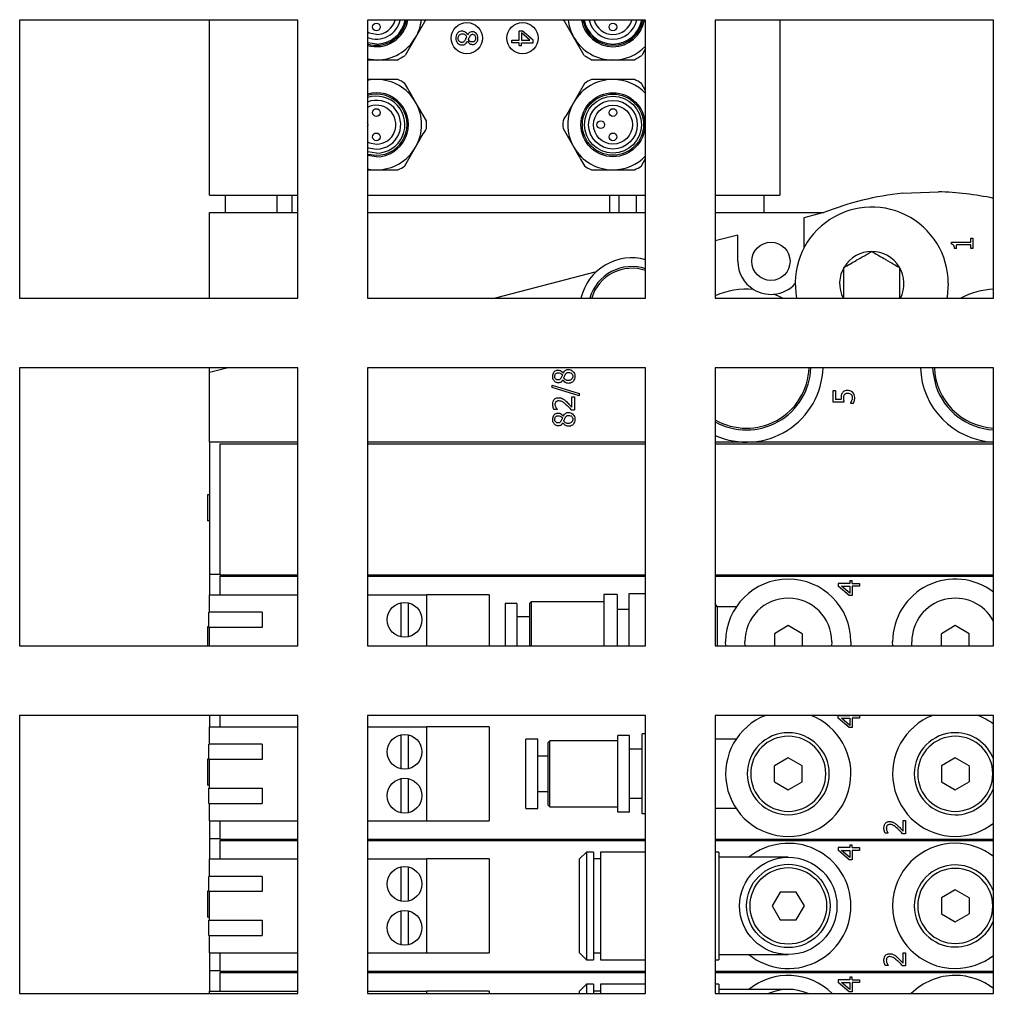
# Model space of a CAD drawing. Header units: inches. Extents: x 16559 to 58559, y 6500 to 36200.
# Drawn here: x 45795.3 to 45935.3, y 30586.8 to 30726.9 of the extents above; entities that cross this region are included whole.
import ezdxf

# ---------------------------------------------------------------- set-up
doc = ezdxf.new("R2010")
doc.units = ezdxf.units.IN
doc.header["$LTSCALE"] = 300
doc.layers.add('MACCHINA', color=40, linetype='Continuous')

# ---------------------------------------------------------------- blocks, each defined once
blk = doc.blocks.new('A$Ccd749461')
at = {"layer": 'MACCHINA'}
for p, q in [((-676.7, 387.5), (-716.7, 387.5)), ((-716.7, 387.5), (-716.7, 347.5)), ((-689.4, 362.3), (-689.4, 387.5)), ((-676.7, 347.5), (-676.7, 387.5)), ((-626.7, 387.5), (-666.7, 387.5)), ((-666.7, 387.5), (-666.7, 347.5)), ((-658.28, 387.58), (-659.77, 385)), ((-637.03, 385), (-638.52, 387.58)), ((-626.7, 347.5), (-626.7, 387.5)), ((-576.7, 387.5), (-616.7, 387.5)), ((-616.7, 387.5), (-616.7, 347.5)), ((-607.4, 387.5), (-607.4, 362.3)), ((-576.7, 347.5), (-576.7, 387.5)), ((-652.29, 385.38), (-652.3, 385.38)), ((-644.88, 384.62), (-644.88, 385.96)), ((-644.88, 385.96), (-644.45, 385.96)), ((-644.55, 385.64), (-644.55, 384.62)), ((-643.36, 384.62), (-644.55, 385.64)), ((-642.88, 384.6), (-644.45, 385.96)), ((-659.77, 385), (-661.26, 382.42)), ((-652.32, 384.45), (-652.3, 384.45)), ((-645.93, 384.22), (-645.93, 384.62)), ((-645.93, 384.62), (-644.88, 384.62)), ((-644.88, 384.22), (-645.93, 384.22)), ((-644.88, 383.86), (-644.88, 384.22)), ((-644.88, 383.86), (-644.55, 383.86)), ((-644.55, 384.62), (-643.36, 384.62)), ((-644.55, 383.86), (-644.55, 384.22)), ((-644.55, 384.22), (-642.88, 384.22)), ((-642.88, 384.22), (-642.88, 384.6)), ((-635.54, 382.42), (-637.03, 385)), ((-626.7, 383.39), (-627.26, 382.42)), ((-665.4, 381.75), (-666.7, 381.75)), ((-662.42, 381.75), (-665.4, 381.75)), ((-631.4, 381.75), (-634.38, 381.75)), ((-628.42, 381.75), (-631.4, 381.75)), ((-665.4, 378.95), (-666.7, 378.95)), ((-635.48, 378.38), (-637.03, 375.7)), ((-626.7, 377.31), (-627.32, 378.38)), ((-658.22, 373.02), (-659.77, 375.7)), ((-638.58, 371.88), (-637.03, 369.2)), ((-661.32, 366.52), (-659.77, 369.2)), ((-627.32, 366.52), (-626.7, 367.59)), ((-666.7, 365.95), (-665.4, 365.95)), ((-689.4, 362.3), (-688.9, 362.3)), ((-688.9, 362.3), (-676.7, 362.3)), ((-687.15, 362.3), (-687.15, 359.8)), ((-679.65, 359.8), (-679.65, 362.3)), ((-677.5, 359.8), (-677.5, 362.3)), ((-666.7, 362.3), (-626.7, 362.3)), ((-631.86, 359.8), (-631.86, 362.3)), ((-630.5, 359.8), (-630.5, 362.3)), ((-628, 359.8), (-628, 362.3)), ((-616.7, 362.3), (-607.9, 362.3)), ((-609.65, 359.8), (-609.65, 362.3)), ((-607.9, 362.3), (-607.4, 362.3)), ((-589.79, 362.59), (-584.63, 362.79)), ((-689.4, 347.5), (-689.4, 359.8)), ((-689.4, 359.8), (-686.89, 359.8)), ((-686.89, 359.8), (-680.61, 359.8)), ((-680.61, 359.8), (-676.7, 359.8)), ((-666.7, 359.8), (-626.7, 359.8)), ((-616.7, 359.8), (-616.2, 359.8)), ((-616.2, 359.8), (-610.61, 359.8)), ((-610.61, 359.8), (-601.1, 359.8)), ((-601.1, 359.8), (-603.95, 359.06)), ((-603.95, 359.06), (-603.95, 354.69)), ((-613.45, 356.58), (-616.7, 355.74)), ((-613.45, 352.8), (-613.45, 356.58)), ((-579.98, 355.56), (-579.98, 356.11)), ((-579.98, 356.11), (-579.67, 356.11)), ((-579.67, 356.11), (-579.67, 354.62)), ((-582.73, 355.25), (-582.73, 355.56)), ((-582.73, 355.56), (-579.98, 355.56)), ((-582.03, 354.62), (-582.31, 354.62)), ((-579.98, 355.17), (-582.03, 355.17)), ((-582.03, 354.62), (-582.03, 355.17)), ((-579.98, 354.62), (-579.98, 355.17)), ((-579.67, 354.62), (-579.98, 354.62)), ((-626.7, 353.13), (-626.9, 353.08)), ((-633.83, 351.28), (-648.32, 347.5)), ((-716.7, 347.5), (-676.7, 347.5)), ((-666.7, 347.5), (-626.7, 347.5)), ((-616.7, 347.5), (-576.7, 347.5)), ((-676.7, 337.5), (-716.7, 337.5)), ((-716.7, 337.5), (-716.7, 297.5)), ((-686.71, 337.5), (-689.4, 336.8)), ((-689.4, 336.8), (-689.4, 337.5)), ((-689.4, 326.8), (-689.4, 336.8)), ((-676.7, 297.5), (-676.7, 337.5)), ((-626.7, 337.5), (-666.7, 337.5)), ((-666.7, 337.5), (-666.7, 297.5)), ((-638.56, 336.7), (-638.55, 336.7)), ((-638.42, 337.47), (-638.45, 337.5)), ((-637.99, 337.47), (-638.42, 337.47)), ((-637.99, 337.47), (-637.99, 337.5)), ((-626.7, 297.5), (-626.7, 337.5)), ((-576.7, 337.5), (-616.7, 337.5)), ((-616.7, 337.5), (-616.7, 297.5)), ((-576.7, 297.5), (-576.7, 337.5)), ((-640.13, 334.64), (-640.13, 334.99)), ((-640.13, 334.99), (-636.28, 333.79)), ((-638.58, 335.77), (-638.57, 335.77)), ((-636.28, 333.45), (-640.13, 334.64)), ((-636.28, 333.79), (-636.28, 333.45)), ((-599.76, 332.54), (-599.76, 334.21)), ((-599.76, 334.21), (-599.4, 334.21)), ((-599.4, 334.21), (-599.4, 332.93)), ((-637.29, 331.81), (-637.29, 333.31)), ((-637.29, 333.31), (-636.94, 333.31)), ((-636.94, 333.31), (-636.94, 331.43)), ((-598.19, 332.54), (-599.76, 332.54)), ((-598.59, 332.93), (-599.4, 332.93)), ((-597.25, 332.44), (-597.25, 332.41)), ((-597.25, 332.41), (-596.82, 332.41)), ((-639.44, 331.5), (-639.87, 331.5)), ((-639.44, 331.52), (-639.44, 331.5)), ((-637.37, 331.43), (-636.94, 331.43)), ((-638.57, 329.59), (-638.58, 329.59)), ((-638.56, 330.52), (-638.55, 330.52)), ((-689.4, 326.8), (-689.4, 304.85)), ((-682.77, 326.8), (-689.4, 326.8)), ((-687.9, 326.5), (-687.9, 307.7)), ((-676.7, 326.5), (-687.9, 326.5)), ((-676.7, 326.8), (-682.77, 326.8)), ((-626.7, 326.8), (-666.7, 326.8)), ((-626.7, 326.5), (-666.7, 326.5)), ((-612.2, 326.8), (-616.7, 326.8)), ((-576.7, 326.5), (-616.7, 326.5)), ((-589.79, 326.8), (-612.2, 326.8)), ((-584.63, 326.8), (-589.79, 326.8)), ((-576.7, 326.8), (-584.63, 326.8)), ((-689.4, 319.22), (-689.7, 319.22)), ((-689.7, 319.22), (-689.7, 315.46)), ((-689.4, 315.46), (-689.7, 315.46)), ((-689.4, 307.8), (-687.9, 307.8)), ((-687.9, 307.7), (-676.7, 307.7)), ((-687.9, 307.5), (-687.9, 304.85)), ((-687.9, 307.5), (-676.7, 307.5)), ((-666.7, 307.7), (-626.7, 307.7)), ((-666.7, 307.5), (-626.7, 307.5)), ((-616.7, 307.7), (-576.7, 307.7)), ((-616.7, 307.5), (-576.7, 307.5)), ((-597.03, 306.84), (-597.35, 306.84)), ((-597.35, 306.84), (-597.35, 306.48)), ((-597.03, 306.48), (-597.03, 306.84)), ((-597.35, 306.48), (-599.03, 306.48)), ((-599.03, 306.48), (-599.03, 306.1)), ((-597.46, 304.74), (-599.03, 306.1)), ((-597.35, 305.06), (-598.55, 306.08)), ((-598.55, 306.08), (-597.35, 306.08)), ((-597.35, 306.08), (-597.35, 305.06)), ((-597.03, 306.48), (-595.98, 306.48)), ((-595.98, 306.08), (-597.03, 306.08)), ((-597.03, 306.08), (-597.03, 304.74)), ((-595.98, 306.48), (-595.98, 306.08)), ((-689.4, 302.35), (-689.4, 304.85)), ((-689.4, 304.85), (-686.9, 304.85)), ((-686.9, 304.85), (-676.7, 304.85)), ((-666.7, 304.85), (-658.2, 304.85)), ((-658.2, 304.85), (-658.2, 297.5)), ((-649.2, 304.85), (-658.2, 304.85)), ((-649.2, 304.85), (-649.2, 297.5)), ((-630.8, 304.9), (-632.7, 304.9)), ((-632.7, 304.9), (-632.7, 297.5)), ((-630.8, 304.9), (-630.8, 297.5)), ((-626.7, 305), (-629.1, 305)), ((-629.1, 305), (-629.1, 297.5)), ((-597.03, 304.74), (-597.46, 304.74)), ((-661.85, 298.8), (-661.85, 303.7)), ((-660.85, 303.7), (-660.85, 298.8)), ((-645.2, 303.6), (-646.9, 303.6)), ((-646.9, 303.6), (-646.9, 302.89)), ((-646.9, 302.89), (-646.9, 297.5)), ((-645.2, 303.6), (-645.2, 302.89)), ((-645.2, 302.89), (-645.2, 297.5)), ((-643.15, 303.85), (-643.4, 303.6)), ((-643.4, 303.6), (-643.4, 302.89)), ((-643.4, 302.89), (-643.4, 297.5)), ((-632.7, 303.85), (-643.15, 303.85)), ((-643.15, 303.85), (-643.15, 303.11)), ((-643.15, 303.11), (-643.15, 297.5)), ((-629.1, 302.75), (-630.8, 302.75)), ((-616.41, 303.1), (-616.7, 303.61)), ((-616.41, 303.1), (-616.41, 297.5)), ((-613.69, 303.1), (-616.41, 303.1)), ((-689.5, 300.15), (-689.5, 302.35)), ((-686.9, 302.35), (-689.5, 302.35)), ((-681.8, 302.35), (-686.9, 302.35)), ((-681.8, 302.35), (-681.8, 300.15)), ((-643.4, 301.65), (-645.2, 301.65)), ((-689.5, 300.22), (-689.7, 300.22)), ((-689.7, 300.22), (-689.7, 297.5)), ((-686.9, 300.15), (-689.5, 300.15)), ((-689.4, 297.5), (-689.4, 300.15)), ((-681.8, 300.15), (-686.9, 300.15)), ((-606.2, 300.41), (-608.2, 299.25)), ((-604.2, 299.25), (-606.2, 300.41)), ((-582.2, 300.41), (-584.2, 299.25)), ((-580.2, 299.25), (-582.2, 300.41)), ((-608.2, 299.25), (-608.2, 297.5)), ((-604.2, 299.25), (-604.2, 297.5)), ((-584.2, 297.5), (-584.2, 299.25)), ((-580.2, 297.5), (-580.2, 299.25)), ((-716.7, 297.5), (-676.7, 297.5)), ((-666.7, 297.5), (-626.7, 297.5)), ((-616.7, 297.5), (-576.7, 297.5)), ((-615.18, 297.5), (-615.2, 298.1)), ((-612.42, 297.5), (-612.45, 298.1)), ((-599.95, 298.1), (-599.98, 297.5)), ((-597.2, 298.1), (-597.22, 297.5)), ((-591.18, 297.5), (-591.2, 298.1)), ((-588.42, 297.5), (-588.45, 298.1)), ((-676.7, 287.5), (-716.7, 287.5)), ((-716.7, 287.5), (-716.7, 247.5)), ((-689.4, 287.5), (-689.4, 285.85)), ((-687.9, 287.5), (-687.9, 285.85)), ((-676.7, 247.5), (-676.7, 287.5)), ((-626.7, 287.5), (-666.7, 287.5)), ((-666.7, 287.5), (-666.7, 247.5)), ((-626.7, 247.5), (-626.7, 287.5)), ((-576.7, 287.5), (-616.7, 287.5)), ((-616.7, 287.5), (-616.7, 247.5)), ((-599.03, 287.1), (-599.03, 287.48)), ((-599.03, 287.48), (-597.35, 287.48)), ((-597.35, 287.48), (-597.35, 287.5)), ((-597.03, 287.5), (-597.03, 287.48)), ((-597.03, 287.48), (-595.98, 287.48)), ((-595.98, 287.48), (-595.98, 287.08)), ((-576.7, 247.5), (-576.7, 287.5)), ((-689.4, 283.35), (-689.4, 285.85)), ((-689.4, 285.85), (-686.9, 285.85)), ((-686.9, 285.85), (-676.7, 285.85)), ((-666.7, 285.85), (-658.2, 285.85)), ((-658.2, 285.85), (-658.2, 272.35)), ((-649.2, 285.85), (-658.2, 285.85)), ((-649.2, 285.85), (-649.2, 272.35)), ((-597.46, 285.74), (-599.03, 287.1)), ((-597.35, 286.06), (-598.55, 287.08)), ((-598.55, 287.08), (-597.35, 287.08)), ((-597.35, 287.08), (-597.35, 286.06)), ((-597.03, 287.08), (-597.03, 285.74)), ((-595.98, 287.08), (-597.03, 287.08)), ((-661.85, 279.8), (-661.85, 284.7)), ((-660.85, 284.7), (-660.85, 279.8)), ((-630.7, 273.6), (-630.7, 284.6)), ((-629, 284.6), (-630.7, 284.6)), ((-629, 273.6), (-629, 284.6)), ((-626.7, 284.85), (-627.2, 284.85)), ((-627.2, 273.35), (-627.2, 284.85)), ((-597.03, 285.74), (-597.46, 285.74)), ((-689.5, 281.15), (-689.5, 283.35)), ((-686.9, 283.35), (-689.5, 283.35)), ((-681.8, 283.35), (-686.9, 283.35)), ((-681.8, 283.35), (-681.8, 281.15)), ((-642.2, 284.1), (-643.9, 284.1)), ((-643.9, 274.64), (-643.9, 284.1)), ((-642.2, 274.64), (-642.2, 284.1)), ((-640.45, 283.85), (-640.7, 283.6)), ((-640.7, 275.09), (-640.7, 283.6)), ((-630.7, 283.85), (-640.45, 283.85)), ((-640.45, 274.86), (-640.45, 283.85)), ((-613.69, 284.1), (-616.7, 284.1)), ((-640.7, 281.65), (-642.2, 281.65)), ((-627.2, 282.65), (-629, 282.65)), ((-689.5, 281.22), (-689.7, 281.22)), ((-689.7, 281.22), (-689.7, 277.46)), ((-686.9, 281.15), (-689.5, 281.15)), ((-689.4, 277.05), (-689.4, 281.15)), ((-681.8, 281.15), (-686.9, 281.15)), ((-606.2, 281.41), (-608.2, 280.25)), ((-608.2, 277.95), (-608.2, 280.25)), ((-604.2, 280.25), (-606.2, 281.41)), ((-604.2, 277.95), (-604.2, 280.25)), ((-582.2, 281.41), (-584.2, 280.25)), ((-584.2, 280.25), (-584.2, 277.95)), ((-580.2, 280.25), (-582.2, 281.41)), ((-580.2, 280.25), (-580.2, 277.95)), ((-689.4, 277.46), (-689.7, 277.46)), ((-661.85, 273.5), (-661.85, 278.4)), ((-660.85, 278.4), (-660.85, 273.5)), ((-608.2, 277.95), (-606.2, 276.79)), ((-606.2, 276.79), (-604.2, 277.95)), ((-584.2, 277.95), (-582.2, 276.79)), ((-582.2, 276.79), (-580.2, 277.95)), ((-689.5, 274.85), (-689.5, 277.05)), ((-689.5, 277.05), (-686.9, 277.05)), ((-686.9, 277.05), (-681.8, 277.05)), ((-681.8, 277.05), (-681.8, 274.85)), ((-642.2, 276.55), (-640.7, 276.55)), ((-689.5, 274.85), (-686.9, 274.85)), ((-689.4, 272.35), (-689.4, 274.85)), ((-686.9, 274.85), (-681.8, 274.85)), ((-643.9, 274.1), (-643.9, 274.64)), ((-642.2, 274.1), (-642.2, 274.64)), ((-640.7, 274.6), (-640.7, 275.09)), ((-640.7, 274.6), (-640.45, 274.35)), ((-640.45, 274.35), (-640.45, 274.86)), ((-627.2, 275.55), (-629, 275.55)), ((-643.9, 274.1), (-642.2, 274.1)), ((-640.45, 274.35), (-630.7, 274.35)), ((-629, 273.6), (-630.7, 273.6)), ((-626.7, 273.35), (-627.2, 273.35)), ((-613.69, 274.1), (-616.7, 274.1)), ((-689.4, 272.35), (-689.4, 266.85)), ((-689.4, 272.35), (-686.9, 272.35)), ((-687.9, 272.35), (-687.9, 269.7)), ((-686.9, 272.35), (-676.7, 272.35)), ((-666.7, 272.35), (-658.2, 272.35)), ((-658.2, 272.35), (-649.2, 272.35)), ((-589.7, 272.36), (-589.34, 272.36)), ((-589.7, 270.86), (-589.7, 272.36)), ((-589.34, 272.36), (-589.34, 270.48)), ((-591.84, 270.54), (-592.28, 270.54)), ((-591.84, 270.54), (-591.84, 270.56)), ((-589.34, 270.48), (-589.78, 270.48)), ((-689.4, 269.8), (-687.9, 269.8)), ((-687.9, 269.7), (-676.7, 269.7)), ((-687.9, 269.5), (-687.9, 266.85)), ((-687.9, 269.5), (-676.7, 269.5)), ((-666.7, 269.7), (-626.7, 269.7)), ((-666.7, 269.5), (-626.7, 269.5)), ((-616.7, 269.7), (-576.7, 269.7)), ((-616.7, 269.5), (-576.7, 269.5)), ((-635.2, 267.85), (-636.2, 266.85)), ((-634.2, 267.85), (-635.2, 267.85)), ((-635.2, 267.85), (-635.2, 252.35)), ((-634.2, 267.85), (-634.2, 252.35)), ((-626.7, 267.85), (-633.2, 267.85)), ((-633.2, 267.85), (-633.2, 252.35)), ((-616.2, 267.85), (-616.7, 267.85)), ((-616.2, 267.85), (-616.2, 252.35)), ((-599.03, 268.48), (-599.03, 268.1)), ((-597.35, 268.48), (-599.03, 268.48)), ((-597.46, 266.74), (-599.03, 268.1)), ((-598.55, 268.08), (-597.35, 268.08)), ((-597.35, 267.06), (-598.55, 268.08)), ((-597.35, 268.84), (-597.35, 268.48)), ((-597.03, 268.84), (-597.35, 268.84)), ((-597.35, 268.08), (-597.35, 267.06)), ((-597.03, 268.48), (-597.03, 268.84)), ((-597.03, 268.48), (-595.98, 268.48)), ((-597.03, 268.08), (-597.03, 266.74)), ((-595.98, 268.08), (-597.03, 268.08)), ((-595.98, 268.48), (-595.98, 268.08)), ((-689.4, 264.35), (-689.4, 266.85)), ((-689.4, 266.85), (-686.9, 266.85)), ((-686.9, 266.85), (-676.7, 266.85)), ((-666.7, 266.85), (-658.2, 266.85)), ((-658.2, 266.85), (-658.2, 253.35)), ((-649.2, 266.85), (-658.2, 266.85)), ((-649.2, 266.85), (-649.2, 253.35)), ((-636.2, 253.35), (-636.2, 266.85)), ((-633.2, 266.85), (-634.2, 266.85)), ((-606.2, 267.1), (-616.2, 267.1)), ((-597.03, 266.74), (-597.46, 266.74)), ((-661.85, 260.8), (-661.85, 265.7)), ((-660.85, 265.7), (-660.85, 260.8)), ((-689.5, 262.15), (-689.5, 264.35)), ((-686.9, 264.35), (-689.5, 264.35)), ((-681.8, 264.35), (-686.9, 264.35)), ((-681.8, 264.35), (-681.8, 262.15)), ((-689.5, 262.22), (-689.7, 262.22)), ((-689.7, 262.22), (-689.7, 258.46)), ((-686.9, 262.15), (-689.5, 262.15)), ((-689.4, 258.05), (-689.4, 262.15)), ((-681.8, 262.15), (-686.9, 262.15)), ((-607.36, 262.1), (-608.51, 260.1)), ((-605.05, 262.1), (-607.36, 262.1)), ((-603.89, 260.1), (-605.05, 262.1)), ((-582.2, 262.41), (-584.2, 261.25)), ((-580.2, 261.25), (-582.2, 262.41)), ((-584.2, 261.25), (-584.2, 258.95)), ((-580.2, 261.25), (-580.2, 258.95)), ((-661.85, 254.5), (-661.85, 259.4)), ((-660.85, 259.4), (-660.85, 254.5)), ((-608.51, 260.1), (-607.36, 258.1)), ((-605.05, 258.1), (-603.89, 260.1)), ((-689.4, 258.46), (-689.7, 258.46)), ((-689.5, 255.85), (-689.5, 258.05)), ((-689.5, 258.05), (-686.9, 258.05)), ((-686.9, 258.05), (-681.8, 258.05)), ((-681.8, 258.05), (-681.8, 255.85)), ((-607.36, 258.1), (-605.05, 258.1)), ((-584.2, 258.95), (-582.2, 257.79)), ((-582.2, 257.79), (-580.2, 258.95)), ((-689.5, 255.85), (-686.9, 255.85)), ((-689.4, 253.35), (-689.4, 255.85)), ((-686.9, 255.85), (-681.8, 255.85)), ((-689.4, 253.35), (-689.4, 250.8)), ((-689.4, 253.35), (-686.9, 253.35)), ((-687.9, 253.35), (-687.9, 250.7)), ((-686.9, 253.35), (-676.7, 253.35)), ((-666.7, 253.35), (-658.2, 253.35)), ((-658.2, 253.35), (-649.2, 253.35)), ((-636.2, 253.35), (-635.2, 252.35)), ((-635.2, 252.35), (-634.2, 252.35)), ((-634.2, 253.35), (-633.2, 253.35)), ((-633.2, 252.35), (-626.7, 252.35)), ((-616.7, 252.35), (-616.2, 252.35)), ((-616.2, 253.1), (-606.2, 253.1)), ((-589.7, 251.86), (-589.7, 253.36)), ((-589.7, 253.36), (-589.34, 253.36)), ((-589.34, 253.36), (-589.34, 251.48)), ((-689.4, 250.8), (-689.4, 247.85)), ((-689.4, 250.8), (-687.9, 250.8)), ((-591.84, 251.54), (-592.28, 251.54)), ((-591.84, 251.56), (-591.84, 251.54)), ((-589.34, 251.48), (-589.78, 251.48)), ((-687.9, 250.7), (-676.7, 250.7)), ((-687.9, 250.5), (-687.9, 247.85)), ((-687.9, 250.5), (-676.7, 250.5)), ((-666.7, 250.7), (-626.7, 250.7)), ((-666.7, 250.5), (-626.7, 250.5)), ((-616.7, 250.7), (-576.7, 250.7)), ((-616.7, 250.5), (-576.7, 250.5)), ((-597.35, 249.48), (-599.03, 249.48)), ((-599.03, 249.48), (-599.03, 249.1)), ((-597.35, 249.84), (-597.35, 249.48)), ((-597.03, 249.84), (-597.35, 249.84)), ((-597.03, 249.48), (-597.03, 249.84)), ((-597.03, 249.48), (-595.98, 249.48)), ((-595.98, 249.48), (-595.98, 249.08)), ((-635.2, 248.85), (-636.2, 247.85)), ((-634.2, 248.85), (-635.2, 248.85)), ((-635.2, 248.85), (-635.2, 247.5)), ((-634.2, 248.85), (-634.2, 247.5)), ((-626.7, 248.85), (-633.2, 248.85)), ((-633.2, 248.85), (-633.2, 247.5)), ((-616.2, 248.85), (-616.7, 248.85)), ((-616.2, 248.85), (-616.2, 247.5)), ((-606.2, 248.1), (-616.2, 248.1)), ((-597.46, 247.74), (-599.03, 249.1)), ((-597.35, 248.06), (-598.55, 249.08)), ((-598.55, 249.08), (-597.35, 249.08)), ((-597.35, 249.08), (-597.35, 248.06)), ((-595.98, 249.08), (-597.03, 249.08)), ((-597.03, 249.08), (-597.03, 247.74)), ((-716.7, 247.5), (-676.7, 247.5)), ((-689.4, 247.5), (-689.4, 247.85)), ((-689.4, 247.85), (-686.9, 247.85)), ((-686.9, 247.85), (-676.7, 247.85)), ((-666.7, 247.85), (-658.2, 247.85)), ((-666.7, 247.5), (-626.7, 247.5)), ((-658.2, 247.85), (-658.2, 247.5)), ((-649.2, 247.85), (-658.2, 247.85)), ((-649.2, 247.85), (-649.2, 247.5)), ((-636.2, 247.5), (-636.2, 247.85)), ((-633.2, 247.85), (-634.2, 247.85)), ((-616.7, 247.5), (-576.7, 247.5)), ((-597.03, 247.74), (-597.46, 247.74))]:
    blk.add_line(p, q, dxfattribs=at)
at = {"layer": 'MACCHINA', "flags": 128}
for points in [[(-665.4, 385.44), (-666.42, 385.63), (-666.7, 385.75)], [(-665.4, 384.05), (-666.64, 384.24), (-666.7, 384.26)], [(-665.4, 381.75), (-666.25, 381.81), (-666.7, 381.88)], [(-665.4, 378.95), (-666.25, 378.89), (-666.7, 378.82)], [(-666.7, 369.97), (-666.41, 369.84), (-665.4, 369.65)], [(-666.7, 369.2), (-666.54, 369.14), (-665.4, 368.95)], [(-665.4, 368.35), (-666.61, 368.53), (-666.7, 368.56)], [(-666.7, 368.25), (-666.64, 368.23), (-665.4, 368.05)], [(-665.4, 367.85), (-666.7, 368.04), (-666.7, 368.04)], [(-666.7, 366.08), (-666.25, 366.01), (-665.4, 365.95)], [(-583.2, 349.6), (-583.38, 347.64), (-583.4, 347.5)], [(-585.45, 337.5), (-585.38, 336.67), (-584.99, 334.9)]]:
    blk.add_lwpolyline(points, dxfattribs=at)
at = {"layer": 'MACCHINA'}
for centre, radius in [((-665.4, 386.5), 0.55), ((-652.4, 384.9), 2.25), ((-644.4, 384.9), 2.25), ((-631.4, 386.5), 0.55), ((-631.4, 372.45), 4.6), ((-631.4, 372.45), 4.4), ((-631.4, 372.45), 4.1), ((-631.4, 372.45), 3.5), ((-665.4, 374.2), 0.55), ((-631.4, 372.45), 2.8), ((-631.4, 374.2), 0.55), ((-633.15, 372.45), 0.55), ((-665.4, 370.7), 0.55), ((-631.4, 370.7), 0.55), ((-608.7, 352.8), 2.75), ((-661.35, 301.25), 2.5), ((-661.35, 282.25), 2.5), ((-661.35, 275.95), 2.5), ((-606.2, 260.1), 7), ((-661.35, 263.25), 2.5), ((-606.2, 260.1), 6), ((-606.2, 260.1), 5.5), ((-661.35, 256.95), 2.5)]:
    blk.add_circle(centre, radius, dxfattribs=at)
for centre, radius, start, end in [((-665.4, 388.25), 3.5, 248.1963, 347.6264), ((-665.4, 388.25), 4.38, 252.7139, 350.1291), ((-665.4, 388.25), 4.58, 253.4918, 350.5647), ((-665.4, 388.25), 4.2, 270, 349.7134), ((-665.4, 388.25), 2.82, 270, 344.5481), ((-665.4, 388.25), 6.5, 330, 353.3742), ((-631.4, 388.25), 6.5, 186.6258, 210), ((-631.4, 388.25), 4.58, 189.4353, 350.5647), ((-631.4, 388.25), 4.38, 189.8709, 350.1291), ((-631.4, 388.25), 4.2, 190.2866, 270), ((-631.4, 388.25), 3.5, 192.3736, 347.6264), ((-631.4, 388.25), 2.82, 195.4519, 270), ((-631.4, 388.25), 4.2, 270, 349.7134), ((-631.4, 388.25), 2.82, 270, 344.5481), ((-665.4, 388.25), 6.5, 270, 330), ((-631.4, 388.25), 6.5, 210, 270), ((-665.4, 388.25), 7.15, 294.62, 305.38), ((-631.4, 388.25), 7.15, 234.62, 245.38), ((-631.4, 388.25), 6.5, 270, 316.3091), ((-631.4, 388.25), 7.15, 294.62, 305.38), ((-665.4, 372.45), 6.5, 30, 90), ((-665.4, 372.45), 7.2, 55.4744, 64.5256), ((-631.4, 372.45), 6.5, 90, 150), ((-631.4, 372.45), 7.2, 115.4744, 124.5256), ((-631.4, 372.45), 6.5, 43.6909, 90), ((-631.4, 372.45), 7.2, 55.4744, 64.5256), ((-665.4, 372.45), 4.6, 270, 106.416), ((-665.4, 372.45), 4.4, 270, 107.1848), ((-665.4, 372.45), 4.1, 270, 108.486), ((-665.4, 372.45), 3.5, 270, 111.8037), ((-665.4, 372.45), 6.5, 330, 30), ((-631.4, 372.45), 6.5, 150, 210), ((-665.4, 372.45), 2.8, 270, 117.664), ((-667.15, 372.45), 0.55, 324.9032, 35.0968), ((-665.4, 372.45), 7.2, 355.4744, 4.5256), ((-631.4, 372.45), 7.2, 175.4744, 184.5256), ((-665.4, 372.45), 6.5, 270, 330), ((-631.4, 372.45), 6.5, 210, 270), ((-631.4, 372.45), 6.5, 270, 316.3091), ((-665.4, 372.45), 7.2, 295.4744, 304.5256), ((-631.4, 372.45), 7.2, 235.4744, 244.5256), ((-631.4, 372.45), 7.2, 295.4744, 304.5256), ((-585.55, 321.01), 41.79, 95.8139, 111.8411), ((-585.55, 321.01), 41.79, 77.7731, 88.7371), ((-594.2, 349.6), 11, 0, 191.0058), ((-628.7, 345.8), 7.5, 74.534, 166.8991), ((-594.2, 349.6), 4.62, 90, 207.0357), ((-594.2, 349.6), 4.62, 332.9643, 90), ((-628.7, 345.8), 6.25, 71.3371, 164.2167), ((-628.7, 345.8), 6, 70.5288, 163.5408), ((-608.7, 352.8), 4.75, 180, 238.4234), ((-612.2, 337.8), 11, 84.7176, 114.1477), ((-608.7, 352.8), 4.75, 275.3086, 317.4632), ((-608.7, 352.8), 4.75, 238.4234, 275.3086), ((-612.2, 337.8), 11, 61.8625, 69.0144), ((-576.2, 337.8), 11, 92.6053, 118.1375), ((-612.2, 337.8), 9, 240, 358.0898), ((-612.2, 337.8), 9.25, 240.8901, 358.1414), ((-612.2, 337.8), 11, 245.8523, 358.4372), ((-576.2, 337.8), 11, 181.5628, 267.3947), ((-576.2, 337.8), 9, 181.9102, 266.8153), ((-576.2, 337.8), 9.25, 198.2411, 266.9014), ((-606.2, 298.1), 9, 0, 180), ((-582.2, 298.1), 9, 52.3301, 180), ((-606.2, 298.1), 6.25, 0, 180), ((-582.2, 298.1), 6.25, 28.3576, 180), ((-606.2, 279.1), 9, 111.0395, 270), ((-606.2, 279.1), 9, 270, 68.9605), ((-582.2, 279.1), 9, 111.0395, 270), ((-582.2, 279.1), 9, 52.3301, 68.9605), ((-606.2, 279.1), 5.9, 90, 270), ((-606.2, 279.1), 5.4, 90, 270), ((-606.2, 279.1), 5.9, 270, 90), ((-606.2, 279.1), 5.4, 270, 90), ((-582.2, 279.1), 5.9, 90, 270), ((-582.2, 279.1), 5.4, 90, 270), ((-582.2, 279.1), 5.9, 21.2191, 90), ((-582.2, 279.1), 5.4, 270, 90), ((-582.2, 279.1), 5.9, 270, 338.7809), ((-582.2, 279.1), 9, 270, 307.6699), ((-606.2, 260.1), 9, 0, 128.9424), ((-582.2, 260.1), 9, 90, 270), ((-582.2, 260.1), 9, 52.3301, 90), ((-582.2, 260.1), 5.9, 90, 270), ((-582.2, 260.1), 5.4, 90, 270), ((-582.2, 260.1), 5.9, 21.2191, 90), ((-582.2, 260.1), 5.4, 270, 90), ((-606.2, 260.1), 9, 231.0576, 0), ((-582.2, 260.1), 5.9, 270, 338.7809), ((-582.2, 260.1), 9, 270, 307.6699), ((-606.2, 241.1), 9, 45.3254, 128.9424), ((-582.2, 241.1), 9, 90, 134.6746), ((-582.2, 241.1), 9, 52.3301, 90), ((-606.2, 241.1), 7, 66.1045, 113.8955)]:
    blk.add_arc(centre, radius, start, end, dxfattribs=at)
for points, knots in [([(-653.73, 385.63), (-653.79, 385.56), (-653.92, 385.39), (-653.99, 385.12), (-653.99, 384.95), (-654, 384.9)], [0, 0, 0, 0, 0.353144, 0.802875, 1, 1, 1, 1]), ([(-653.08, 385.89), (-653.19, 385.89), (-653.4, 385.87), (-653.62, 385.75), (-653.71, 385.65), (-653.73, 385.63)], [0, 0, 0, 0, 0.423245, 0.884107, 1, 1, 1, 1]), ([(-653.05, 385.48), (-653.15, 385.47), (-653.31, 385.46), (-653.5, 385.34), (-653.63, 385.18), (-653.69, 385.02), (-653.69, 384.93), (-653.69, 384.9)], [0, 0, 0, 0, 0.278966, 0.491592, 0.704259, 0.905702, 1, 1, 1, 1]), ([(-652.3, 385.38), (-652.35, 385.47), (-652.45, 385.64), (-652.69, 385.81), (-652.91, 385.89), (-653.05, 385.89), (-653.08, 385.89)], [0, 0, 0, 0, 0.306033, 0.594359, 0.882914, 1, 1, 1, 1]), ([(-652.4, 385.13), (-652.46, 385.21), (-652.58, 385.35), (-652.82, 385.47), (-652.98, 385.48), (-653.05, 385.48)], [0, 0, 0, 0, 0.3682953, 0.7189073, 1, 1, 1, 1]), ([(-651.61, 385.82), (-651.71, 385.81), (-651.89, 385.8), (-652.13, 385.62), (-652.23, 385.47), (-652.29, 385.38)], [0, 0, 0, 0, 0.33466, 0.629924, 1, 1, 1, 1]), ([(-651.56, 385.41), (-651.62, 385.41), (-651.71, 385.4), (-651.86, 385.32), (-651.95, 385.22), (-652, 385.14), (-652.01, 385.12)], [0, 0, 0, 0, 0.27078, 0.519705, 0.864698, 1, 1, 1, 1]), ([(-650.81, 384.9), (-650.82, 385.03), (-650.84, 385.26), (-651.01, 385.55), (-651.23, 385.74), (-651.45, 385.81), (-651.58, 385.82), (-651.61, 385.82)], [0, 0, 0, 0, 0.284551, 0.502734, 0.721245, 0.920212, 1, 1, 1, 1]), ([(-651.11, 384.9), (-651.12, 384.98), (-651.13, 385.11), (-651.22, 385.27), (-651.34, 385.37), (-651.46, 385.4), (-651.53, 385.41), (-651.56, 385.41)], [0, 0, 0, 0, 0.296839, 0.502101, 0.708438, 0.885344, 1, 1, 1, 1]), ([(-654, 384.9), (-653.99, 384.77), (-653.96, 384.51), (-653.76, 384.19), (-653.49, 383.98), (-653.25, 383.91), (-653.11, 383.91), (-653.08, 383.91)], [0, 0, 0, 0, 0.259065, 0.510243, 0.725353, 0.928083, 1, 1, 1, 1]), ([(-653.69, 384.9), (-653.69, 384.81), (-653.67, 384.67), (-653.57, 384.5), (-653.44, 384.39), (-653.28, 384.33), (-653.17, 384.33), (-653.12, 384.33)], [0, 0, 0, 0, 0.2658017, 0.4540064, 0.6422967, 0.8259721, 1, 1, 1, 1]), ([(-653.12, 384.33), (-653.05, 384.33), (-652.93, 384.34), (-652.77, 384.42), (-652.67, 384.55), (-652.62, 384.64), (-652.59, 384.68)], [0, 0, 0, 0, 0.299408, 0.503096, 0.783499, 1, 1, 1, 1]), ([(-653.08, 383.91), (-652.97, 383.91), (-652.8, 383.93), (-652.55, 384.08), (-652.41, 384.26), (-652.34, 384.4), (-652.32, 384.45)], [0, 0, 0, 0, 0.305969, 0.532166, 0.841484, 1, 1, 1, 1]), ([(-652.59, 384.68), (-652.57, 384.73), (-652.52, 384.82), (-652.47, 384.97), (-652.43, 385.07), (-652.4, 385.13)], [0, 0, 0, 0, 0.309192, 0.617633, 1, 1, 1, 1]), ([(-652.3, 384.45), (-652.25, 384.36), (-652.14, 384.19), (-651.89, 384.04), (-651.7, 383.99), (-651.6, 383.98), (-651.58, 383.98)], [0, 0, 0, 0, 0.339451, 0.666114, 0.945104, 1, 1, 1, 1]), ([(-652.01, 385.12), (-652.03, 385.07), (-652.08, 384.98), (-652.14, 384.84), (-652.18, 384.74), (-652.2, 384.69)], [0, 0, 0, 0, 0.318939, 0.658912, 1, 1, 1, 1]), ([(-652.2, 384.69), (-652.13, 384.61), (-652.01, 384.47), (-651.78, 384.39), (-651.65, 384.39), (-651.59, 384.38)], [0, 0, 0, 0, 0.428517, 0.746598, 1, 1, 1, 1]), ([(-651.59, 384.38), (-651.54, 384.39), (-651.43, 384.39), (-651.28, 384.47), (-651.18, 384.6), (-651.12, 384.74), (-651.11, 384.85), (-651.11, 384.9)], [0, 0, 0, 0, 0.19112, 0.4133, 0.60406, 0.794116, 1, 1, 1, 1]), ([(-651.58, 383.98), (-651.49, 383.99), (-651.31, 384.01), (-651.09, 384.15), (-650.93, 384.35), (-650.82, 384.61), (-650.81, 384.8), (-650.81, 384.9)], [0, 0, 0, 0, 0.207238, 0.40037, 0.572407, 0.773425, 1, 1, 1, 1]), ([(-662.31, 378.95), (-662.87, 378.95), (-663.89, 378.95), (-664.93, 378.95), (-665.4, 378.95)], [0, 0, 0, 0, 0.552495, 1, 1, 1, 1]), ([(-659.77, 375.7), (-659.9, 375.93), (-660.43, 376.83), (-660.94, 377.72), (-661.32, 378.38)], [0, 0, 0, 0, 0.251166, 1, 1, 1, 1]), ([(-631.4, 378.95), (-632.19, 378.95), (-633.23, 378.95), (-634.25, 378.95), (-634.5, 378.95)], [0, 0, 0, 0, 0.754236, 1, 1, 1, 1]), ([(-628.31, 378.95), (-628.87, 378.95), (-629.89, 378.95), (-630.93, 378.95), (-631.4, 378.95)], [0, 0, 0, 0, 0.552495, 1, 1, 1, 1]), ([(-637.03, 375.7), (-637.16, 375.47), (-637.68, 374.57), (-638.2, 373.68), (-638.58, 373.02)], [0, 0, 0, 0, 0.251166, 1, 1, 1, 1]), ([(-659.77, 369.2), (-659.64, 369.43), (-659.12, 370.33), (-658.61, 371.22), (-658.22, 371.88)], [0, 0, 0, 0, 0.251166, 1, 1, 1, 1]), ([(-637.03, 369.2), (-636.9, 368.97), (-636.38, 368.07), (-635.87, 367.18), (-635.48, 366.52)], [0, 0, 0, 0, 0.251166, 1, 1, 1, 1]), ([(-665.4, 365.95), (-664.93, 365.95), (-663.89, 365.95), (-662.87, 365.95), (-662.31, 365.95)], [0, 0, 0, 0, 0.447505, 1, 1, 1, 1]), ([(-634.5, 365.95), (-634.25, 365.95), (-633.23, 365.95), (-632.19, 365.95), (-631.4, 365.95)], [0, 0, 0, 0, 0.245764, 1, 1, 1, 1]), ([(-631.4, 365.95), (-630.93, 365.95), (-629.89, 365.95), (-628.87, 365.95), (-628.31, 365.95)], [0, 0, 0, 0, 0.447505, 1, 1, 1, 1]), ([(-582.31, 354.62), (-582.31, 354.72), (-582.32, 354.87), (-582.37, 355.04), (-582.44, 355.14), (-582.54, 355.21), (-582.64, 355.24), (-582.71, 355.25), (-582.73, 355.25)], [0, 0, 0, 0, 0.356127, 0.509648, 0.631205, 0.753032, 0.936837, 1, 1, 1, 1]), ([(-598.2, 351.91), (-597.63, 352.24), (-596.98, 352.62), (-595.87, 353.26), (-595.08, 353.71), (-594.45, 354.07), (-594.2, 354.22)], [0, 0, 0, 0, 0.438883, 0.499269, 0.801961, 1, 1, 1, 1]), ([(-594.2, 354.22), (-593.63, 353.89), (-592.98, 353.51), (-591.87, 352.87), (-591.08, 352.42), (-590.45, 352.05), (-590.2, 351.91)], [0, 0, 0, 0, 0.438976, 0.49938, 0.802073, 1, 1, 1, 1]), ([(-598.2, 347.5), (-598.2, 348.09), (-598.2, 348.77), (-598.2, 349.99), (-598.2, 350.89), (-598.2, 351.62), (-598.2, 351.91)], [0, 0, 0, 0, 0.4121775, 0.4754499, 0.7926115, 1, 1, 1, 1]), ([(-590.2, 351.91), (-590.2, 351.25), (-590.2, 350.5), (-590.2, 349.21), (-590.2, 348.38), (-590.2, 347.72), (-590.2, 347.5)], [0, 0, 0, 0, 0.460726, 0.524117, 0.841874, 1, 1, 1, 1]), ([(-640.06, 336.25), (-640.05, 336.36), (-640.04, 336.57), (-639.91, 336.86), (-639.71, 337.06), (-639.48, 337.15), (-639.34, 337.16), (-639.28, 337.16)], [0, 0, 0, 0, 0.25589, 0.468383, 0.68169, 0.874692, 1, 1, 1, 1]), ([(-639.26, 335.33), (-639.35, 335.34), (-639.53, 335.35), (-639.75, 335.49), (-639.93, 335.7), (-640.04, 335.96), (-640.05, 336.15), (-640.06, 336.25)], [0, 0, 0, 0, 0.201428, 0.394104, 0.573104, 0.788505, 1, 1, 1, 1]), ([(-639.76, 336.24), (-639.75, 336.32), (-639.74, 336.45), (-639.65, 336.61), (-639.53, 336.71), (-639.4, 336.76), (-639.31, 336.76), (-639.28, 336.76)], [0, 0, 0, 0, 0.294098, 0.484212, 0.674179, 0.870953, 1, 1, 1, 1]), ([(-639.3, 335.74), (-639.36, 335.74), (-639.46, 335.75), (-639.59, 335.82), (-639.68, 335.92), (-639.75, 336.07), (-639.75, 336.18), (-639.76, 336.24)], [0, 0, 0, 0, 0.214733, 0.387112, 0.559185, 0.750566, 1, 1, 1, 1]), ([(-639.28, 337.16), (-639.2, 337.15), (-639.04, 337.14), (-638.81, 337.01), (-638.65, 336.86), (-638.58, 336.73), (-638.56, 336.7)], [0, 0, 0, 0, 0.2669551, 0.5382766, 0.866265, 1, 1, 1, 1]), ([(-639.28, 336.76), (-639.17, 336.75), (-638.99, 336.74), (-638.79, 336.6), (-638.7, 336.5), (-638.67, 336.46)], [0, 0, 0, 0, 0.447241, 0.754899, 1, 1, 1, 1]), ([(-638.67, 336.46), (-638.69, 336.41), (-638.72, 336.31), (-638.79, 336.17), (-638.83, 336.08), (-638.86, 336.03)], [0, 0, 0, 0, 0.3299286, 0.6646195, 1, 1, 1, 1]), ([(-638.55, 336.7), (-638.5, 336.8), (-638.41, 336.97), (-638.2, 337.16), (-637.99, 337.23), (-637.85, 337.24), (-637.79, 337.24)], [0, 0, 0, 0, 0.344769, 0.580965, 0.818675, 1, 1, 1, 1]), ([(-638.47, 336.01), (-638.45, 336.06), (-638.41, 336.16), (-638.35, 336.31), (-638.3, 336.41), (-638.27, 336.46)], [0, 0, 0, 0, 0.319021, 0.65919, 1, 1, 1, 1]), ([(-638.27, 336.46), (-638.22, 336.56), (-638.14, 336.7), (-637.94, 336.81), (-637.82, 336.82), (-637.75, 336.82)], [0, 0, 0, 0, 0.490925, 0.686733, 1, 1, 1, 1]), ([(-637.18, 336.25), (-637.18, 336.19), (-637.19, 336.07), (-637.28, 335.9), (-637.42, 335.77), (-637.6, 335.68), (-637.74, 335.67), (-637.81, 335.67)], [0, 0, 0, 0, 0.174395, 0.386233, 0.570243, 0.782595, 1, 1, 1, 1]), ([(-637.79, 337.24), (-637.68, 337.23), (-637.47, 337.21), (-637.2, 337.04), (-637, 336.8), (-636.89, 336.53), (-636.88, 336.33), (-636.87, 336.25)], [0, 0, 0, 0, 0.217263, 0.421694, 0.611456, 0.83201, 1, 1, 1, 1]), ([(-637.75, 336.82), (-637.67, 336.81), (-637.52, 336.8), (-637.35, 336.7), (-637.24, 336.56), (-637.18, 336.41), (-637.18, 336.3), (-637.18, 336.25)], [0, 0, 0, 0, 0.2773, 0.46271, 0.648124, 0.834605, 1, 1, 1, 1]), ([(-636.87, 336.25), (-636.87, 336.18), (-636.88, 335.98), (-636.96, 335.72), (-637.09, 335.57), (-637.13, 335.51)], [0, 0, 0, 0, 0.265417, 0.727929, 1, 1, 1, 1]), ([(-638.86, 336.03), (-638.9, 335.96), (-638.97, 335.86), (-639.11, 335.76), (-639.22, 335.74), (-639.29, 335.74), (-639.3, 335.74)], [0, 0, 0, 0, 0.406908, 0.662174, 0.917782, 1, 1, 1, 1]), ([(-638.58, 335.77), (-638.64, 335.67), (-638.74, 335.52), (-638.94, 335.38), (-639.11, 335.33), (-639.22, 335.33), (-639.26, 335.33)], [0, 0, 0, 0, 0.3979752, 0.6271611, 0.8569412, 1, 1, 1, 1]), ([(-637.78, 335.25), (-637.88, 335.26), (-638.07, 335.28), (-638.33, 335.43), (-638.48, 335.61), (-638.55, 335.73), (-638.57, 335.77)], [0, 0, 0, 0, 0.293467, 0.57999, 0.866232, 1, 1, 1, 1]), ([(-637.81, 335.67), (-637.91, 335.67), (-638.1, 335.69), (-638.33, 335.83), (-638.42, 335.96), (-638.47, 336.01)], [0, 0, 0, 0, 0.38026, 0.736737, 1, 1, 1, 1]), ([(-637.13, 335.51), (-637.2, 335.45), (-637.34, 335.34), (-637.58, 335.26), (-637.73, 335.26), (-637.78, 335.25)], [0, 0, 0, 0, 0.383443, 0.766041, 1, 1, 1, 1]), ([(-598.41, 333.91), (-598.47, 333.82), (-598.56, 333.67), (-598.6, 333.42), (-598.6, 333.28), (-598.6, 333.21)], [0, 0, 0, 0, 0.413506, 0.703349, 1, 1, 1, 1]), ([(-597.68, 334.23), (-597.82, 334.22), (-598.03, 334.21), (-598.28, 334.07), (-598.37, 333.97), (-598.41, 333.91)], [0, 0, 0, 0, 0.504327, 0.742787, 1, 1, 1, 1]), ([(-598.12, 333.64), (-598.15, 333.6), (-598.23, 333.49), (-598.26, 333.31), (-598.26, 333.18), (-598.26, 333.14)], [0, 0, 0, 0, 0.29555, 0.751755, 1, 1, 1, 1]), ([(-597.68, 333.81), (-597.73, 333.81), (-597.83, 333.81), (-597.98, 333.76), (-598.07, 333.69), (-598.12, 333.64), (-598.12, 333.64)], [0, 0, 0, 0, 0.298293, 0.598402, 0.955564, 1, 1, 1, 1]), ([(-596.94, 333.96), (-597.03, 334.02), (-597.2, 334.15), (-597.47, 334.22), (-597.63, 334.22), (-597.68, 334.23)], [0, 0, 0, 0, 0.395759, 0.801852, 1, 1, 1, 1]), ([(-597.18, 333.66), (-597.24, 333.69), (-597.37, 333.78), (-597.55, 333.81), (-597.66, 333.81), (-597.68, 333.81)], [0, 0, 0, 0, 0.39073, 0.887491, 1, 1, 1, 1]), ([(-597.18, 333.66), (-597.15, 333.62), (-597.07, 333.54), (-597.01, 333.38), (-597, 333.27), (-597, 333.22)], [0, 0, 0, 0, 0.319429, 0.669271, 1, 1, 1, 1]), ([(-596.64, 333.21), (-596.66, 333.34), (-596.68, 333.58), (-596.81, 333.83), (-596.92, 333.93), (-596.94, 333.96)], [0, 0, 0, 0, 0.473788, 0.853686, 1, 1, 1, 1]), ([(-640.05, 332.28), (-640.05, 332.39), (-640.04, 332.6), (-639.91, 332.87), (-639.72, 333.06), (-639.48, 333.17), (-639.31, 333.18), (-639.22, 333.19)], [0, 0, 0, 0, 0.248801, 0.440125, 0.632256, 0.810402, 1, 1, 1, 1]), ([(-639.87, 331.5), (-639.91, 331.59), (-639.97, 331.76), (-640.04, 332.02), (-640.05, 332.19), (-640.05, 332.28)], [0, 0, 0, 0, 0.3612927, 0.6777626, 1, 1, 1, 1]), ([(-639.7, 332.25), (-639.7, 332.29), (-639.7, 332.39), (-639.65, 332.52), (-639.6, 332.6), (-639.58, 332.62)], [0, 0, 0, 0, 0.291, 0.776789, 1, 1, 1, 1]), ([(-639.6, 331.81), (-639.62, 331.86), (-639.66, 331.96), (-639.69, 332.1), (-639.7, 332.2), (-639.7, 332.25)], [0, 0, 0, 0, 0.343222, 0.668442, 1, 1, 1, 1]), ([(-639.58, 332.62), (-639.54, 332.65), (-639.48, 332.71), (-639.34, 332.76), (-639.25, 332.77), (-639.19, 332.77)], [0, 0, 0, 0, 0.320572, 0.639496, 1, 1, 1, 1]), ([(-639.22, 333.19), (-639.16, 333.18), (-639.05, 333.18), (-638.89, 333.15), (-638.74, 333.1), (-638.65, 333.05), (-638.61, 333.03)], [0, 0, 0, 0, 0.260737, 0.521715, 0.758984, 1, 1, 1, 1]), ([(-639.19, 332.77), (-639.09, 332.76), (-638.85, 332.74), (-638.48, 332.5), (-638.24, 332.29), (-638.11, 332.17)], [0, 0, 0, 0, 0.245248, 0.569082, 1, 1, 1, 1]), ([(-638.61, 333.03), (-638.56, 333), (-638.44, 332.93), (-638.27, 332.79), (-638.15, 332.68), (-638.08, 332.62)], [0, 0, 0, 0, 0.247087, 0.622415, 1, 1, 1, 1]), ([(-638.11, 332.17), (-638.02, 332.09), (-637.86, 331.93), (-637.61, 331.69), (-637.45, 331.52), (-637.37, 331.43)], [0, 0, 0, 0, 0.325648, 0.662748, 1, 1, 1, 1]), ([(-638.08, 332.62), (-638, 332.54), (-637.84, 332.39), (-637.58, 332.11), (-637.4, 331.92), (-637.29, 331.81)], [0, 0, 0, 0, 0.302586, 0.605144, 1, 1, 1, 1]), ([(-598.6, 333.21), (-598.6, 333.18), (-598.6, 333.13), (-598.6, 333.04), (-598.59, 332.97), (-598.59, 332.93)], [0, 0, 0, 0, 0.269578, 0.539139, 1, 1, 1, 1]), ([(-598.26, 333.14), (-598.26, 333.04), (-598.25, 332.89), (-598.22, 332.69), (-598.2, 332.59), (-598.19, 332.54)], [0, 0, 0, 0, 0.496746, 0.748233, 1, 1, 1, 1]), ([(-597.09, 332.77), (-597.11, 332.72), (-597.14, 332.64), (-597.19, 332.53), (-597.23, 332.47), (-597.25, 332.44)], [0, 0, 0, 0, 0.420199, 0.709142, 1, 1, 1, 1]), ([(-597, 333.22), (-597, 333.16), (-597, 333.06), (-597.04, 332.91), (-597.07, 332.82), (-597.09, 332.77)], [0, 0, 0, 0, 0.333434, 0.664906, 1, 1, 1, 1]), ([(-596.82, 332.41), (-596.78, 332.49), (-596.72, 332.66), (-596.66, 332.93), (-596.65, 333.11), (-596.64, 333.21)], [0, 0, 0, 0, 0.315805, 0.654453, 1, 1, 1, 1]), ([(-640.06, 330.06), (-640.05, 330.18), (-640.04, 330.39), (-639.91, 330.67), (-639.71, 330.88), (-639.48, 330.97), (-639.34, 330.98), (-639.28, 330.98)], [0, 0, 0, 0, 0.25589, 0.468383, 0.68169, 0.874692, 1, 1, 1, 1]), ([(-639.6, 331.81), (-639.58, 331.76), (-639.55, 331.69), (-639.48, 331.59), (-639.45, 331.54), (-639.44, 331.52)], [0, 0, 0, 0, 0.4961383, 0.7479333, 1, 1, 1, 1]), ([(-639.28, 330.98), (-639.2, 330.97), (-639.04, 330.96), (-638.81, 330.83), (-638.65, 330.67), (-638.58, 330.55), (-638.56, 330.52)], [0, 0, 0, 0, 0.2669551, 0.5382766, 0.866265, 1, 1, 1, 1]), ([(-638.55, 330.52), (-638.5, 330.62), (-638.41, 330.79), (-638.2, 330.97), (-637.99, 331.05), (-637.85, 331.06), (-637.79, 331.06)], [0, 0, 0, 0, 0.344769, 0.580965, 0.818675, 1, 1, 1, 1]), ([(-638.27, 330.28), (-638.22, 330.38), (-638.14, 330.52), (-637.94, 330.63), (-637.82, 330.63), (-637.75, 330.64)], [0, 0, 0, 0, 0.490925, 0.686733, 1, 1, 1, 1]), ([(-637.79, 331.06), (-637.68, 331.05), (-637.47, 331.03), (-637.2, 330.86), (-637, 330.62), (-636.89, 330.34), (-636.88, 330.15), (-636.87, 330.06)], [0, 0, 0, 0, 0.217263, 0.421694, 0.611456, 0.83201, 1, 1, 1, 1]), ([(-637.75, 330.64), (-637.67, 330.63), (-637.52, 330.62), (-637.35, 330.52), (-637.24, 330.38), (-637.18, 330.23), (-637.18, 330.12), (-637.18, 330.07)], [0, 0, 0, 0, 0.2773001, 0.4627103, 0.6481239, 0.834605, 1, 1, 1, 1]), ([(-639.26, 329.15), (-639.35, 329.15), (-639.53, 329.17), (-639.75, 329.31), (-639.93, 329.52), (-640.04, 329.77), (-640.05, 329.97), (-640.06, 330.06)], [0, 0, 0, 0, 0.2014275, 0.3941043, 0.573104, 0.788505, 1, 1, 1, 1]), ([(-639.76, 330.06), (-639.75, 330.14), (-639.74, 330.27), (-639.65, 330.43), (-639.53, 330.53), (-639.4, 330.58), (-639.31, 330.58), (-639.28, 330.58)], [0, 0, 0, 0, 0.2940978, 0.4842123, 0.6741787, 0.8709533, 1, 1, 1, 1]), ([(-639.3, 329.56), (-639.36, 329.56), (-639.46, 329.57), (-639.59, 329.64), (-639.68, 329.74), (-639.75, 329.89), (-639.75, 330), (-639.76, 330.06)], [0, 0, 0, 0, 0.214733, 0.387112, 0.559185, 0.750566, 1, 1, 1, 1]), ([(-638.86, 329.85), (-638.9, 329.78), (-638.97, 329.68), (-639.11, 329.58), (-639.22, 329.56), (-639.29, 329.56), (-639.3, 329.56)], [0, 0, 0, 0, 0.406908, 0.662174, 0.917782, 1, 1, 1, 1]), ([(-639.28, 330.58), (-639.17, 330.57), (-638.99, 330.56), (-638.79, 330.42), (-638.7, 330.32), (-638.67, 330.28)], [0, 0, 0, 0, 0.447241, 0.754899, 1, 1, 1, 1]), ([(-638.58, 329.59), (-638.64, 329.49), (-638.74, 329.34), (-638.94, 329.2), (-639.11, 329.15), (-639.22, 329.15), (-639.26, 329.15)], [0, 0, 0, 0, 0.397975, 0.627161, 0.856941, 1, 1, 1, 1]), ([(-638.67, 330.28), (-638.69, 330.23), (-638.72, 330.13), (-638.79, 329.99), (-638.83, 329.89), (-638.86, 329.85)], [0, 0, 0, 0, 0.329929, 0.66462, 1, 1, 1, 1]), ([(-637.78, 329.07), (-637.88, 329.08), (-638.07, 329.1), (-638.33, 329.25), (-638.48, 329.43), (-638.55, 329.55), (-638.57, 329.59)], [0, 0, 0, 0, 0.293467, 0.57999, 0.866232, 1, 1, 1, 1]), ([(-638.47, 329.83), (-638.45, 329.88), (-638.41, 329.98), (-638.35, 330.13), (-638.3, 330.23), (-638.27, 330.28)], [0, 0, 0, 0, 0.319021, 0.65919, 1, 1, 1, 1]), ([(-637.81, 329.48), (-637.91, 329.49), (-638.1, 329.51), (-638.33, 329.65), (-638.42, 329.78), (-638.47, 329.83)], [0, 0, 0, 0, 0.38026, 0.736737, 1, 1, 1, 1]), ([(-637.18, 330.07), (-637.18, 330.01), (-637.19, 329.89), (-637.28, 329.72), (-637.42, 329.59), (-637.6, 329.5), (-637.74, 329.49), (-637.81, 329.48)], [0, 0, 0, 0, 0.1743949, 0.3862331, 0.5702434, 0.7825948, 1, 1, 1, 1]), ([(-637.13, 329.33), (-637.2, 329.27), (-637.34, 329.15), (-637.58, 329.08), (-637.73, 329.07), (-637.78, 329.07)], [0, 0, 0, 0, 0.3834429, 0.7660408, 1, 1, 1, 1]), ([(-636.87, 330.06), (-636.87, 329.99), (-636.88, 329.8), (-636.96, 329.54), (-637.09, 329.39), (-637.13, 329.33)], [0, 0, 0, 0, 0.265417, 0.727929, 1, 1, 1, 1]), ([(-592.46, 271.32), (-592.45, 271.47), (-592.43, 271.7), (-592.27, 271.98), (-592.07, 272.14), (-591.84, 272.22), (-591.69, 272.23), (-591.62, 272.23)], [0, 0, 0, 0, 0.305833, 0.490677, 0.675937, 0.852376, 1, 1, 1, 1]), ([(-591.6, 271.82), (-591.67, 271.81), (-591.78, 271.8), (-591.91, 271.74), (-591.96, 271.69), (-591.98, 271.67)], [0, 0, 0, 0, 0.52727, 0.757012, 1, 1, 1, 1]), ([(-591.62, 272.23), (-591.55, 272.23), (-591.41, 272.22), (-591.2, 272.17), (-591.08, 272.11), (-591.01, 272.07)], [0, 0, 0, 0, 0.3280258, 0.6584071, 1, 1, 1, 1]), ([(-590.51, 271.21), (-590.66, 271.35), (-590.89, 271.55), (-591.26, 271.78), (-591.48, 271.8), (-591.6, 271.82)], [0, 0, 0, 0, 0.472681, 0.724919, 1, 1, 1, 1]), ([(-591.01, 272.07), (-590.93, 272.02), (-590.79, 271.94), (-590.63, 271.79), (-590.53, 271.71), (-590.49, 271.67)], [0, 0, 0, 0, 0.442331, 0.720934, 1, 1, 1, 1]), ([(-592.28, 270.54), (-592.31, 270.63), (-592.38, 270.8), (-592.44, 271.06), (-592.45, 271.24), (-592.46, 271.32)], [0, 0, 0, 0, 0.35594, 0.675048, 1, 1, 1, 1]), ([(-591.98, 271.67), (-592.01, 271.63), (-592.08, 271.53), (-592.1, 271.39), (-592.11, 271.31), (-592.11, 271.29)], [0, 0, 0, 0, 0.379708, 0.870626, 1, 1, 1, 1]), ([(-592.11, 271.29), (-592.1, 271.24), (-592.1, 271.14), (-592.06, 271), (-592.03, 270.91), (-592.01, 270.86)], [0, 0, 0, 0, 0.3365614, 0.6661426, 1, 1, 1, 1]), ([(-592.01, 270.86), (-591.99, 270.82), (-591.96, 270.74), (-591.89, 270.64), (-591.86, 270.59), (-591.84, 270.56)], [0, 0, 0, 0, 0.44028, 0.719901, 1, 1, 1, 1]), ([(-589.78, 270.48), (-589.85, 270.55), (-589.98, 270.7), (-590.22, 270.95), (-590.4, 271.11), (-590.51, 271.21)], [0, 0, 0, 0, 0.288429, 0.576862, 1, 1, 1, 1]), ([(-590.49, 271.67), (-590.35, 271.53), (-590.14, 271.33), (-589.88, 271.05), (-589.76, 270.93), (-589.7, 270.86)], [0, 0, 0, 0, 0.531653, 0.765823, 1, 1, 1, 1]), ([(-592.46, 252.32), (-592.45, 252.47), (-592.43, 252.7), (-592.27, 252.98), (-592.07, 253.14), (-591.84, 253.22), (-591.69, 253.23), (-591.62, 253.23)], [0, 0, 0, 0, 0.305833, 0.490677, 0.675937, 0.852376, 1, 1, 1, 1]), ([(-592.28, 251.54), (-592.31, 251.63), (-592.38, 251.8), (-592.44, 252.06), (-592.45, 252.24), (-592.46, 252.32)], [0, 0, 0, 0, 0.35594, 0.675048, 1, 1, 1, 1]), ([(-591.98, 252.67), (-592.01, 252.63), (-592.08, 252.53), (-592.1, 252.39), (-592.11, 252.31), (-592.11, 252.29)], [0, 0, 0, 0, 0.379708, 0.870626, 1, 1, 1, 1]), ([(-592.11, 252.29), (-592.1, 252.24), (-592.1, 252.14), (-592.06, 252), (-592.03, 251.91), (-592.01, 251.86)], [0, 0, 0, 0, 0.336561, 0.666143, 1, 1, 1, 1]), ([(-591.6, 252.82), (-591.67, 252.81), (-591.78, 252.8), (-591.91, 252.74), (-591.96, 252.69), (-591.98, 252.67)], [0, 0, 0, 0, 0.52727, 0.757012, 1, 1, 1, 1]), ([(-591.62, 253.23), (-591.55, 253.23), (-591.41, 253.22), (-591.2, 253.17), (-591.08, 253.11), (-591.01, 253.07)], [0, 0, 0, 0, 0.328026, 0.658407, 1, 1, 1, 1]), ([(-590.51, 252.21), (-590.66, 252.35), (-590.89, 252.55), (-591.26, 252.78), (-591.48, 252.8), (-591.6, 252.82)], [0, 0, 0, 0, 0.472681, 0.724919, 1, 1, 1, 1]), ([(-591.01, 253.07), (-590.93, 253.02), (-590.79, 252.94), (-590.63, 252.79), (-590.53, 252.71), (-590.49, 252.67)], [0, 0, 0, 0, 0.442331, 0.720934, 1, 1, 1, 1]), ([(-589.78, 251.48), (-589.85, 251.55), (-589.98, 251.7), (-590.22, 251.95), (-590.4, 252.11), (-590.51, 252.21)], [0, 0, 0, 0, 0.288429, 0.576862, 1, 1, 1, 1]), ([(-590.49, 252.67), (-590.35, 252.53), (-590.14, 252.33), (-589.88, 252.05), (-589.76, 251.93), (-589.7, 251.86)], [0, 0, 0, 0, 0.531653, 0.765823, 1, 1, 1, 1]), ([(-592.01, 251.86), (-591.99, 251.82), (-591.96, 251.74), (-591.89, 251.64), (-591.86, 251.59), (-591.84, 251.56)], [0, 0, 0, 0, 0.4402803, 0.7199014, 1, 1, 1, 1])]:
    blk.add_open_spline(points, degree=3, knots=knots, dxfattribs=at)

msp = doc.modelspace()

# ---------------------------------------------------------------- block references
at = {"layer": 'MACCHINA'}
msp.add_blockref('A$Ccd749461', (46511.967, 30339.28), dxfattribs=at)

doc.saveas('drawing.dxf')
